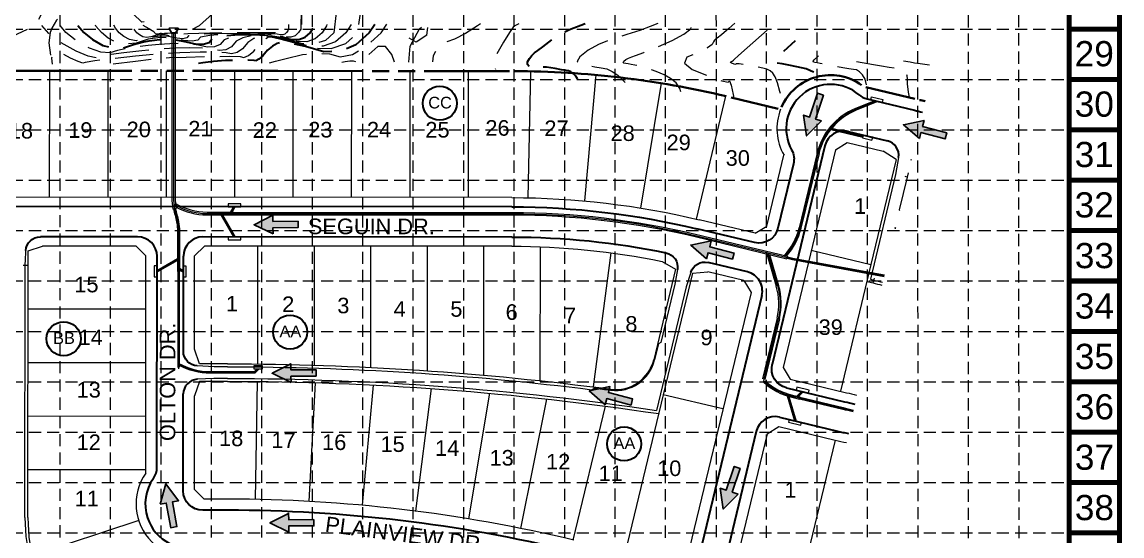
# Model space of a CAD drawing. Header units: inches. Extents: x -337 to 3817, y -1228 to 5411.
# Drawn here: x 1558 to 3817, y 1360 to 2416 of the extents above; entities that cross this region are included whole.
import ezdxf
from ezdxf.enums import TextEntityAlignment as Align

# ---------------------------------------------------------------- set-up
doc = ezdxf.new("R2010")
doc.units = ezdxf.units.IN
doc.header["$MEASUREMENT"] = 0
doc.linetypes.add('DGN Style 3', pattern=[109.874145, 78.481532, -31.392613])
doc.linetypes.add('HIDDEN', pattern=[0.375, 0.25, -0.125])
for name, color, linetype, lineweight in [('0156al4 - Level 14', 7, 'Continuous', 0), ('0156al4 - Level 20', 7, 'Continuous', 0), ('0208al - Level 14', 7, 'Continuous', 0), ('0220al_grade - Level 11', 7, 'Continuous', 0), ('0220al_grade - Level 14', 7, 'Continuous', 0), ('0220al_grade - Level 20', 7, 'Continuous', 0), ('0220al_grade - Level 21', 7, 'Continuous', 0), ('0220al_grade - Level 3', 7, 'Continuous', 0), ('0220al_grade - Level 30', 7, 'Continuous', 0), ('0220al_grade - Level 8', 7, 'Continuous', 0), ('Level 10', 7, 'Continuous', 0), ('STORM', 5, 'Continuous', 0)]:
    doc.layers.add(name, color=color, linetype=linetype, lineweight=lineweight)
for name, color, linetype in [('ARROWS', 252, 'Continuous'), ('BASE', 7, 'Continuous'), ('GRID', 254, 'HIDDEN')]:
    doc.layers.add(name, color=color, linetype=linetype)
doc.styles.get("Standard").update_dxf_attribs({"font": 'ARIAL.TTF'})

# ---------------------------------------------------------------- blocks, each defined once
blk = doc.blocks.new('TICK_4')
at = {"layer": '0208al - Level 14', "color": 1, "linetype": 'Continuous', "lineweight": 0}
blk.add_line((0, -1.4), (0, 1.4), dxfattribs=at)
blk = doc.blocks.new('TICK_7')
at = {"layer": '0208al - Level 14', "color": 1, "linetype": 'Continuous', "lineweight": 0}
blk.add_line((0, -1.4), (0, 1.4), dxfattribs=at)
blk = doc.blocks.new('arrow')
blk.add_lwpolyline([(-67, -25.4), (-59.3, -25.4), (-59.6, -56.1), (-51.9, -56.2), (-51.6, -25.5), (-44, -25.5), (-55.3, -2.4), (-67, -25.4)], close=True)
at = {"color": 254}
for points in [[(-44, -25.5), (-67, -25.4), (-55.3, -2.4), (-67, -25.4)], [(-59.6, -56.1), (-51.9, -56.2), (-59.3, -25.4), (-51.6, -25.5)]]:
    blk.add_solid(points, dxfattribs=at)

msp = doc.modelspace()

# ---------------------------------------------------------------- linework, layer by layer
at = {"layer": '0156al4 - Level 14', "color": 7, "linetype": 'Continuous', "lineweight": 0}
for p, q in [((2389.2, 2389.3), (2391.2, 2404.9)), ((2367.6, 2375.1), (2352.8, 2382.9)), ((2389.2, 2389.3), (2367.6, 2375.1))]:
    msp.add_line(p, q, dxfattribs=at)
at = {"layer": '0156al4 - Level 20', "color": 35, "linetype": 'DGN Style 3', "lineweight": 0, "flags": 128}
for points in [[(1804.1, 2487.9), (1795.6, 2478), (1790.7, 2476.9), (1750.1, 2497.1), (1721.8, 2513.4), (1691.8, 2531.7), (1682.8, 2534.8), (1663.3, 2533.8), (1641.8, 2523.4), (1625.5, 2500.5), (1608, 2460.5), (1596.9, 2430.4), (1590.6, 2419.5), (1571.6, 2402.3), (1537.6, 2386.7), (1498, 2374.8), (1430.6, 2366), (1374.1, 2360.3), (1353.5, 2347.5), (1347.7, 2340.9), (1350.8, 2331.4), (1364, 2315.3), (1370.1, 2314.4)], [(1809.1, 2416.7), (1804.3, 2415.9), (1786.5, 2433.1), (1766.6, 2464.6), (1758, 2471.4), (1751.9, 2471.9), (1739.7, 2469.6), (1714.9, 2460), (1702.3, 2457), (1673, 2455.7), (1656.7, 2448.3), (1646.3, 2439.9), (1628.8, 2420.2), (1618.9, 2403.8), (1615.5, 2394.8), (1613.4, 2373.3), (1618.6, 2335.4), (1625.1, 2313.8)]]:
    msp.add_lwpolyline(points, dxfattribs=at)
at = {"layer": '0220al_grade - Level 14', "color": 7, "linetype": 'Continuous', "lineweight": 30}
for p, q in [((3293.3, 2258.3), (3390.7, 2234.9)), ((3254.7, 2191.4), (3335.2, 2172.1)), ((3206.5, 2161.9), (3098.5, 1712.7)), ((3142.1, 2124.9), (3110.2, 1992.4)), ((2563.6, 2036.5), (1355.4, 2037.2)), ((3062, 1962.9), (2943.7, 1991.3)), ((1795.4, 1974.9), (1595.9, 1975)), ((2563.5, 1974.5), (1929.4, 1974.8)), ((1835.1, 1501.5), (1835.4, 1934.9)), ((1889.3, 1739.5), (1889.4, 1934.8)), ((3047.5, 1902.6), (2966.8, 1922)), ((3077.1, 1854.4), (2945.7, 1307.6)), ((1889.1, 1452.8), (1889.2, 1652.2)), ((3128.1, 1664.4), (3246.8, 1635.9)), ((3113.6, 1604.2), (3232.3, 1575.6)), ((3065.4, 1574.6), (2919.4, 967)), ((1979.9, 1412.8), (1929.1, 1412.8))]:
    msp.add_line(p, q, dxfattribs=at)
at = {"layer": '0220al_grade - Level 14', "color": 7, "linetype": 'Continuous', "lineweight": 13}
for p, q in [((3357.7, 2137.9), (3351.8, 2103.3)), ((3351.8, 2103.3), (3300, 1887.5)), ((3377.9, 2106.4), (3375.2, 2097.7)), ((3375.2, 2097.7), (3358.9, 2030)), ((3358.9, 2030), (3359.7, 2028.8)), ((1564.4, 1916), (1566.4, 1956)), ((1564.1, 1397.8), (1564.4, 1916)), ((2903.7, 1907.6), (2898.5, 1877.6)), ((2931.2, 1901.8), (2921.9, 1872.1)), ((2898.5, 1877.6), (2869.8, 1757.9)), ((3300, 1887.5), (3306.8, 1885.8)), ((2921.9, 1872.1), (2860.9, 1618.2)), ((2864.9, 1754.9), (2857, 1721.9)), ((2869.8, 1757.9), (2864.9, 1754.9)), ((1952.3, 1707.8), (1917.8, 1709.6)), ((1980.1, 1707.8), (1952.3, 1707.8)), ((1952.2, 1683.8), (1917.7, 1682.1)), ((1980.1, 1683.8), (1952.2, 1683.8)), ((2728.3, 1660.6), (2732.8, 1664.1))]:
    msp.add_line(p, q, dxfattribs=at)
at = {"layer": '0220al_grade - Level 14', "color": 7, "linetype": 'Continuous', "lineweight": 0}
for p, q in [((3382.1, 2133.5), (3384.1, 2132.9)), ((3375.8, 2097.6), (3371.3, 2098.6)), ((3351.3, 1992.8), (3350, 1993.1))]:
    msp.add_line(p, q, dxfattribs=at)
at = {"layer": '0220al_grade - Level 14', "color": 7, "linetype": 'Continuous', "lineweight": 30}
for centre, radius, start, end in [((3218.1, 2197.2), 91, 49.7572, 208.7176), ((3302.7, 2297.2), 40, 229.7572, 256.488), ((3613.4, 3161.5), 953, 256.488, 257.4969), ((3245.4, 2152.5), 40, 76.488, 166.488), ((3328.2, 2142.9), 30, 350.3021, 76.488), ((1795.4, 1934.9), 40, 359.9672, 89.9672), ((1929.4, 1934.8), 40, 89.9672, 179.9672), ((3038.2, 1863.7), 40, 346.488, 76.4881), ((1919.2, 1652.1), 30, 92.8296, 179.9672), ((3613.4, 3161.5), 1569, 256.488, 257.274), ((3104.3, 1565.3), 40, 76.488, 166.488), ((3613.4, 3161.5), 1631, 256.488, 257.3043), ((1795.1, 1501.5), 40, 324.7324, 359.9672), ((1902.1, 1425.8), 91, 144.7324, 198.1772), ((1978.2, -1614.2), 3027, 76.4881, 89.9672), ((1902.1, 1425.8), 91, 198.1772, 243.226)]:
    msp.add_arc(centre, radius, start, end, dxfattribs=at)
at = {"layer": '0220al_grade - Level 14', "color": 7, "linetype": 'Continuous', "lineweight": 30, "extrusion": (0, 0, -1)}
for centre, radius, start, end in [((-3103.2, 2134.2), 40, 151.2824, 193.512), ((-2562.6, 405.5), 1631, 90.0328, 103.5119), ((-3071.3, 2001.8), 40, 193.512, 283.512), ((-1595.9, 1945), 30, 2.8952, 90.0328), ((-2562.6, 405.5), 1569, 90.0328, 101.6759), ((-2874.1, 1912.6), 30, 101.6759, 189.6881), ((-2959.8, 1892.8), 30, 17.326, 103.5119), ((-1919.3, 1739.5), 30, 272.8952, 0.0328), ((-3137.4, 1703.3), 40, 283.512, 13.512), ((-1929.1, 1452.8), 40, 270.0328, 0.0328)]:
    msp.add_arc(centre, radius, start, end, dxfattribs=at)
at = {"layer": '0220al_grade - Level 14', "color": 7, "linetype": 'Continuous', "lineweight": 13}
for centre, radius, start, end in [((3613.4, 3161.5), 1312, 256.488, 257.3106), ((2777.3, 1741), 82, 262.4557, 346.488), ((1942.1, 1397.5), 402, 179.9672, 211.1812), ((1942.1, 1397.5), 378, 179.9672, 211.1812)]:
    msp.add_arc(centre, radius, start, end, dxfattribs=at)
at = {"layer": '0220al_grade - Level 14', "color": 7, "linetype": 'Continuous', "lineweight": 13, "extrusion": (0, 0, -1)}
for radius, start, end in [(6012, 90.03276, 97.18231), (5988, 90.03276, 98.49172), (6016, 97.22044, 97.54426)]:
    msp.add_arc((-1976.7, -4304.2), radius, start, end, dxfattribs=at)
at = {"layer": '0220al_grade - Level 20', "color": 35, "linetype": 'DGN Style 3', "lineweight": 0, "flags": 128}
for points in [[(1745.2, 2330.2), (1791.2, 2336), (1824.2, 2340.2), (1841.4, 2342.4), (1842.7, 2342.7), (1860.7, 2343.3), (1895.4, 2344.3), (1946.8, 2345.6), (1983.6, 2346), (2005.8, 2345.3), (2013.4, 2343.7), (2022.8, 2347.5), (2033.8, 2356.7), (2046.4, 2371.3), (2056.6, 2381), (2064.1, 2385.9), (2069.2, 2386), (2086.4, 2382.1), (2115.7, 2374.3), (2157.1, 2362.5), (2192.8, 2361.9), (2222.7, 2372.4), (2246.8, 2394.1), (2272.9, 2563.9)], [(2215.9, 2544.1), (2198.4, 2394.2), (2181.1, 2378.7), (2159.6, 2371.2), (2134, 2371.6), (2104.4, 2380), (2077.1, 2385.6), (2052.2, 2388.2), (2029.6, 2388.1), (2011.4, 2384.2), (1997.5, 2376.8), (1987.9, 2365.6), (1976.5, 2359.3), (1963.4, 2357.7), (1948.6, 2360.9), (1928.4, 2362.8), (1902.8, 2363.3), (1871.7, 2362.5), (1838.8, 2360.5), (1804, 2357.4), (1767.4, 2353.1), (1739.6, 2349.2), (1720.8, 2345.7), (1710.9, 2342.5), (1693.8, 2346.1), (1669.5, 2356.5), (1638.2, 2373.7), (1612.8, 2393.1), (1598.6, 2409.2)], [(2132.9, 2411.1), (2133.5, 2537.1), (2130.4, 2401.8), (2125.6, 2394.5), (2118.6, 2388.1), (2109.9, 2385.1), (2099.4, 2385.2), (2087.4, 2388.7), (2063.1, 2390.8), (2026.6, 2391.7), (1977.9, 2391.2), (1943.8, 2389), (1924.2, 2385), (1919.1, 2379.1), (1907.6, 2377), (1889.8, 2378.5), (1865.6, 2383.7), (1841.4, 2384.5), (1817, 2381), (1792.5, 2373.1), (1770.7, 2370.9), (1751.5, 2374.3), (1735, 2383.4), (1721.1, 2394.6), (1709.9, 2407.9), (1709, 2409.6)], [(1806, 2409.9), (1818.3, 2403.1), (1828.4, 2397.1), (1829.2, 2395.5), (1830.4, 2394.2), (1831.7, 2393), (1833.4, 2392.1), (1835.3, 2391.8), (1837.5, 2392), (1840, 2392.8), (1842.5, 2393.2), (1844.9, 2393.1), (1847.3, 2392.6), (1849.1, 2392.4), (1850.3, 2392.6), (1850.8, 2393.2), (1857, 2393.6), (1868.9, 2393.9), (1886.4, 2394.1), (1904.3, 2399.3), (1922.4, 2409.5), (2003.6, 2482)], [(2233.8, 2411.4), (2222.6, 2394.2), (2201.9, 2375.6), (2176.2, 2366.5), (2145.6, 2367.1), (2110, 2377.1), (2081.7, 2383.8), (2060.7, 2387.1), (2046.9, 2387), (2034, 2382.6), (2022, 2374), (2010.8, 2361.2), (1999.6, 2353.4), (1988.4, 2350.7), (1977.2, 2353.1), (1955.8, 2354.4), (1924.1, 2354.4), (1882.2, 2353.3), (1837.9, 2350.7), (1791, 2346.5), (1741.6, 2340.7), (1707.2, 2336.4), (1687.7, 2333.5), (1683.1, 2332.1), (1673.2, 2334.9), (1657.8, 2342), (1637.1, 2353.3), (1624.1, 2353.4), (1618.8, 2342.2), (1620.2, 2329.4)], [(2184.2, 2411.2), (2183.5, 2408.8), (2174.1, 2394.3), (2160.2, 2381.8), (2143, 2375.8), (2122.5, 2376.1), (2098.7, 2382.9), (2072.4, 2387.3), (2043.6, 2389.4), (2012.4, 2389.1), (1988.9, 2385.8), (1973.1, 2379.5), (1965, 2370.1), (1953.4, 2365.2), (1938.5, 2364.7), (1920.1, 2368.7), (1901, 2371.2), (1881.4, 2372.1), (1861.2, 2371.6), (1839.7, 2370.3), (1817, 2368.3), (1793.1, 2365.5), (1772.1, 2362), (1753.9, 2357.8), (1738.6, 2352.9), (1719.6, 2354.4), (1696.9, 2362.4), (1670.4, 2376.9), (1648.2, 2394.8), (1636.1, 2409.3)], [(2105.3, 2411), (2105.1, 2402.6), (2103.9, 2398.3), (2101.4, 2394.5), (2097.8, 2391.3), (2093.3, 2389.7), (2087.9, 2389.8), (2081.7, 2391.5), (2058.4, 2392.6), (2018.1, 2392.8), (1960.7, 2392.3), (1921.2, 2390.6), (1899.7, 2387.7), (1896.2, 2383.6), (1888.1, 2382.1), (1875.7, 2383.2), (1858.7, 2386.8), (1841.7, 2387.4), (1824.6, 2384.9), (1807.5, 2379.4), (1792.2, 2377.9), (1778.8, 2380.2), (1767.2, 2386.6), (1757.5, 2394.4), (1749.7, 2403.8), (1746.4, 2409.7)], [(2077.4, 2395.6), (2077.4, 2395.1), (2077.3, 2394.8), (2077.2, 2394.6), (2077, 2394.4), (2076.7, 2394.3), (2076.4, 2394.3), (2076, 2394.4), (2053.7, 2394.3), (2009.5, 2393.9), (1943.4, 2393.4), (1898.6, 2392.2), (1875.2, 2390.5), (1873.2, 2388.1), (1868.6, 2387.3), (1861.5, 2387.9), (1851.8, 2389.9), (1842.1, 2390.3), (1832.3, 2388.9), (1822.5, 2385.7), (1813.8, 2384.8), (1806.1, 2386.2), (1799.5, 2389.8), (1793.9, 2394.3), (1789.4, 2399.7), (1786, 2405.9), (1779.8, 2409.8)], [(2066.2, 2332.2), (2066.3, 2332.3), (2078.2, 2335.8), (2100.7, 2341.5), (2133.9, 2349.3), (2163.4, 2352.4), (2189.2, 2350.9), (2211.3, 2344.6), (2236.3, 2349.7), (2264.3, 2366.2), (2295.3, 2393.9), (2306.8, 2411.7)], [(2352.2, 2334), (2355.1, 2367), (2374, 2402.3), (2386.1, 2412)], [(2499.2, 2412.4), (2493.4, 2408.3), (2468.7, 2393.1), (2445.9, 2381.4), (2424.9, 2373.4), (2410.4, 2361.7), (2402.3, 2346.6), (2401.2, 2334.3)], [(2578.4, 2412.6), (2577.1, 2412), (2569.8, 2408.3), (2566.5, 2406), (2558.8, 2395), (2546.8, 2375.1), (2530.3, 2346.5), (2527.5, 2323.6), (2530, 2319.8)], [(2863.6, 2413.6), (2847.9, 2406.9), (2826.6, 2399.1), (2800.1, 2390.5), (2768.4, 2381), (2741.8, 2370.3), (2720.2, 2358.3), (2703.7, 2345), (2698.1, 2335.3), (2703.5, 2329.2), (2719.7, 2326.7), (2734.4, 2324.3), (2747.4, 2322.2), (2758.7, 2320.2), (2770.1, 2315), (2781.6, 2306.8), (2793.1, 2295.3), (2800.7, 2287.5), (2801.4, 2286.6)], [(2910.7, 2273.2), (2908.9, 2279.5), (2901.1, 2291.4), (2889.9, 2300.2), (2876.3, 2308), (2860.4, 2314.8), (2842.1, 2320.8), (2827.4, 2325.1), (2816.4, 2328), (2809.1, 2329.3), (2802.9, 2330.3), (2797.7, 2331.2), (2793.6, 2331.8), (2792.2, 2333.4), (2793.6, 2335.8), (2797.8, 2339.2), (2803.3, 2342.2), (2810, 2344.9), (2818, 2347.3), (2834.5, 2353.7), (2859.5, 2364.1), (2893, 2378.5), (2916.8, 2391.4), (2931, 2402.7), (2935.6, 2412.5), (2936.5, 2413.9)], [(3021.8, 2414.2), (3009.4, 2403.1), (2994.3, 2390), (2985.4, 2382.9), (2982.7, 2381.8), (2980.1, 2379.4), (2977.6, 2375.6), (2975.2, 2370.4), (2965.3, 2363.3), (2947.9, 2354.5), (2923, 2343.8), (2918.5, 2331.8), (2934.2, 2318.6), (2970.1, 2304.2), (2994.8, 2295.5), (3008.3, 2292.5), (3010.4, 2295.2), (3013.8, 2286.8), (3018.4, 2267.1), (3019.7, 2259.9)], [(3029.5, 2347.4), (3047.1, 2363.1), (3099.3, 2410)], [(2322.7, 2333.8), (2317.7, 2349.5), (2304.4, 2366.1), (2288.4, 2365.9), (2269.6, 2349), (2255, 2338.4), (2244.7, 2333.9), (2238.6, 2335.6), (2230.8, 2335.9), (2221.4, 2334.7), (2214.7, 2333.1)], [(3115.2, 2269.3), (3114.2, 2273.6), (3109, 2291.3), (3104.3, 2303.7), (3100, 2310.9), (3094.4, 2316.2), (3087.6, 2319.8), (3079.4, 2321.6), (3068.9, 2323.7), (3056, 2326.1), (3040.8, 2328.8), (3030.3, 2330.3), (3024.7, 2330.5), (3023.9, 2329.5), (3021.9, 2329.3), (3018.8, 2330.1), (3014.5, 2331.9), (3012.7, 2333.4), (3013.2, 2334.8), (3016.2, 2336.1), (3018.2, 2337.2), (3019.4, 2338), (3019.7, 2338.6), (3020, 2339.1), (3020.3, 2339.4), (3020.6, 2339.5), (3029.5, 2347.4)], [(3292.3, 2287.1), (3289.3, 2298.6), (3283.5, 2307.8), (3277.7, 2314.2), (3271.6, 2317.8), (3265.4, 2318.7), (3256, 2320.3), (3243.6, 2322.4), (3228.1, 2325.1), (3215.2, 2327.4), (3204.8, 2329.5), (3197, 2331.2), (3190.7, 2332.5), (3186, 2333.5), (3182.9, 2334), (3182.4, 2335.8), (3184.5, 2338.7), (3193.7, 2347.1)], [(3271.3, 2335.2), (3306.1, 2329.1), (3322.8, 2326.3), (3338.6, 2323.9), (3353.6, 2321.7), (3364.4, 2319), (3371, 2315.7), (3373.4, 2311.9), (3374.9, 2306.2), (3375.5, 2298.8), (3375.3, 2289.6), (3377.4, 2272.4), (3379.4, 2261.9)], [(3421.7, 2327.6), (3416.9, 2328.3), (3402.5, 2330.4), (3390.6, 2332.1), (3381.4, 2333.6), (3368.2, 2335.9)]]:
    msp.add_lwpolyline(points, dxfattribs=at)
at = {"layer": '0220al_grade - Level 20', "color": 35, "linetype": 'DGN Style 3', "lineweight": 30, "flags": 128}
for points in [[(1672.3, 2409.4), (1684.7, 2394.7), (1702.7, 2380.1), (1724.2, 2368.4), (1745.4, 2362.7), (1766.3, 2363.3), (1787.1, 2369.9), (1804.6, 2374.8), (1818.9, 2377.9), (1830, 2379.2), (1840.6, 2380.1), (1850.6, 2380.7), (1860.1, 2381), (1873.7, 2379.6), (1891.5, 2376.5), (1913.5, 2371.8), (1930.3, 2371.1), (1942, 2374.6), (1948.6, 2382.2), (1966.3, 2387.4), (1995.2, 2390.2), (2035.1, 2390.5), (2067.7, 2389.1), (2093, 2385.8), (2111, 2380.7), (2126.4, 2380.4), (2139.4, 2385), (2149.9, 2394.4), (2157, 2405.3), (2179.2, 2543.7)], [(2282.5, 2411.6), (2271.1, 2394), (2243.5, 2369.3), (2212.4, 2356.4), (2177.9, 2355.4), (2139.8, 2366.2), (2111.1, 2372.6), (2091.8, 2374.6), (2082, 2372.3), (2072.1, 2367), (2062.3, 2358.6), (2052.4, 2347.2), (2044.4, 2339.9), (2038.4, 2336.7), (2034.4, 2337.5), (2022.5, 2337.9), (2003, 2337.7), (1975.6, 2337), (1951, 2335.4), (1929.2, 2332.8), (1920.4, 2331.3)], [(2698.5, 2299.2), (2698.3, 2299.8), (2695.2, 2305.2), (2690.1, 2310.2), (2685.1, 2313.8), (2680.2, 2316), (2675.2, 2316.9), (2666, 2318.4), (2652.6, 2320.5), (2634.9, 2323.3), (2622.7, 2324.3), (2616, 2323.5), (2614.8, 2320.9), (2611.6, 2320.3), (2606.4, 2321.6), (2599.4, 2324.8), (2595.9, 2329.3), (2596.2, 2334.8), (2600, 2341.6), (2604.9, 2347.7), (2610.6, 2353), (2617.3, 2357.7), (2627.1, 2365.1), (2639.9, 2375.1), (2655.7, 2387.8), (2681.9, 2401), (2714.6, 2413.1)], [(3184.1, 2312.3), (3183, 2313.2), (3168, 2319.9), (3149.1, 2324), (3132.8, 2327.4), (3119.1, 2330.1), (3108.1, 2332.1), (3106.2, 2338.3), (3113.5, 2348.9), (3146.5, 2378.5)]]:
    msp.add_lwpolyline(points, dxfattribs=at)
at = {"layer": '0220al_grade - Level 21', "color": 7, "linetype": 'Continuous', "lineweight": 40}
for p, q in [((3290.8, 2282.5), (3391.2, 2258.4)), ((3110.6, 2238.1), (3013.8, 2261.4))]:
    msp.add_line(p, q, dxfattribs=at)
at = {"layer": '0220al_grade - Level 21', "color": 7, "linetype": 'Continuous', "lineweight": 40, "flags": 128}
for points in [[(1433.3, 2316.1), (1608.4, 2316)], [(1608.4, 2316), (1783.6, 2315.9)], [(1801.9, 2315.9), (1836.9, 2315.9)], [(1855.1, 2315.9), (1890.2, 2315.8)], [(1908.4, 2315.8), (2083.6, 2315.7)], [(2083.6, 2315.7), (2258.7, 2315.6)], [(2277, 2315.6), (2312, 2315.6)], [(2330.3, 2315.6), (2365.3, 2315.6)], [(2383.6, 2315.6), (2558.7, 2315.5)]]:
    msp.add_lwpolyline(points, dxfattribs=at)
at = {"layer": '0220al_grade - Level 21', "color": 7, "linetype": 'Continuous', "lineweight": 40, "extrusion": (0, 0, -1)}
msp.add_arc((-2562.6, 405.5), 1910, 90.1828, 103.362, dxfattribs=at)
at = {"layer": '0220al_grade - Level 21', "color": 7, "linetype": 'Continuous', "lineweight": 40}
for centre, radius, start, end in [((3218.1, 2197.2), 110, 54.4726, 156.1779), ((3613.4, 3161.5), 930, 256.7961, 257.5138)]:
    msp.add_arc(centre, radius, start, end, dxfattribs=at)
at = {"layer": '0220al_grade - Level 21', "color": 7, "linetype": 'Continuous', "lineweight": 0}
msp.add_arc((3355.9, 1991.7), 5, 147.8882, 185.7441, dxfattribs=at)
at = {"layer": '0220al_grade - Level 3', "color": 7, "linetype": 'Continuous', "lineweight": 0}
for p, q in [((1614.3, 2316), (1614.1, 2056)), ((1734.3, 2315.9), (1734.1, 2055.9)), ((1854.3, 2315.9), (1854.1, 2055.9)), ((1994.3, 2315.8), (1994.1, 2055.8)), ((2114.3, 2315.7), (2114.1, 2055.7)), ((2234.3, 2315.6), (2234.1, 2055.6)), ((2354.3, 2315.6), (2354.1, 2055.6)), ((2474.3, 2315.5), (2474.1, 2055.5)), ((2597.1, 2055.1), (2602.6, 2315)), ((2713.4, 2048.6), (2737.2, 2307.5)), ((2828.9, 2033.8), (2870.9, 2290.4)), ((2943.1, 2011), (3003.1, 2264)), ((3228.2, 2153.6), (3252.3, 2168.4)), ((3252.3, 2168.4), (3326.2, 2150.6)), ((3228.2, 2153.6), (3120.7, 1706.3)), ((3353, 2133.9), (3326.2, 2150.6)), ((3087.6, 1996.8), (3122.6, 2142.4)), ((2563.6, 2055.5), (1344.7, 2056.2)), ((3063.5, 1982.1), (2948.2, 2009.8)), ((3063.5, 1982.1), (3087.6, 1996.8)), ((1570.1, 1397.8), (1570.4, 1946)), ((1570.4, 1946), (1600.4, 1956)), ((1792.4, 1955.9), (1600.4, 1956)), ((1792.4, 1955.9), (1812.4, 1935.9)), ((1912.4, 1935.8), (1932.4, 1955.8)), ((2563.5, 1955.5), (1932.4, 1955.8)), ((2042.3, 1713.4), (2042.4, 1955.8)), ((2158.3, 1711.1), (2158.4, 1955.7)), ((2274.3, 1706.4), (2274.4, 1955.6)), ((2390.3, 1699.6), (2390.4, 1955.6)), ((2506.2, 1690.4), (2506.4, 1955.5)), ((2622.2, 1679.1), (2622.4, 1954.3)), ((1812.1, 1489.1), (1812.4, 1935.9)), ((1912.3, 1743.8), (1912.4, 1935.8)), ((2872.7, 1924.1), (2899.7, 1908.1)), ((2934.7, 1899.9), (2966.3, 1902.6)), ((3040.2, 1884.8), (2966.3, 1902.6)), ((3040.2, 1884.8), (3054.9, 1860.7)), ((3292.7, 1883), (3305.4, 1880)), ((3054.9, 1860.7), (2924, 1315.9)), ((1812.3, 1825.9), (1570.3, 1826)), ((1922.3, 1713.8), (1912.3, 1743.8)), ((1812.3, 1715.9), (1570.3, 1716)), ((1980.1, 1713.8), (1922.3, 1713.8)), ((3120.7, 1706.3), (3135.4, 1682.2)), ((1922.2, 1677.8), (1912.2, 1647.8)), ((1980.1, 1677.8), (1922.2, 1677.8)), ((2037.2, 1435.2), (2041.8, 1677.4)), ((2147.3, 1431.1), (2160.8, 1675)), ((3135.4, 1682.2), (3251.2, 1654.4)), ((2257.2, 1423), (2279.9, 1670.1)), ((2366.7, 1411), (2399, 1662.9)), ((2475.7, 1394.9), (2518.4, 1653.2)), ((1912.1, 1455.8), (1912.2, 1647.8)), ((2582.1, 1375.4), (2635.9, 1641.4)), ((2689.9, 1351.6), (2755.9, 1626.8)), ((1812.2, 1605.9), (1570.2, 1606)), ((3088, 1570.2), (3112.1, 1585)), ((3112.1, 1585), (3227.9, 1557.2)), ((3088, 1570.2), (2941.5, 960.7)), ((3227.9, 1557.2), (3171.8, 1323.8)), ((1812.1, 1495.9), (1570.1, 1496)), ((1932.1, 1435.8), (1912.1, 1455.8)), ((1979.9, 1435.8), (1932.1, 1435.8))]:
    msp.add_line(p, q, dxfattribs=at)
at = {"layer": '0220al_grade - Level 3', "color": 7, "linetype": 'Continuous', "lineweight": 13}
for p, q in [((3353, 2133.9), (3301.1, 1918)), ((3178.6, 1947.5), (3301.1, 1918)), ((2767.2, 1941.9), (2730.5, 1666.4)), ((2934.7, 1899.9), (2796.8, 1325.9)), ((2899.7, 1908.1), (2855.1, 1722.3)), ((3301.1, 1918), (3238.5, 1657.4)), ((2997.3, 1621), (2874.8, 1650.4)), ((1797.6, 1391.5), (1578.4, 1319.5))]:
    msp.add_line(p, q, dxfattribs=at)
at = {"layer": '0220al_grade - Level 3', "color": 7, "linetype": 'Continuous', "lineweight": 0}
for centre, radius, start, end in [((3218.1, 2197.2), 110, 158.7825, 209.8298), ((3613.4, 3161.5), 1550, 256.488, 257.2642), ((3613.4, 3161.5), 1650, 256.488, 257.3131), ((1902.1, 1425.8), 110, 144.8704, 305.0311), ((1978.2, -1614.2), 3050, 76.4881, 89.9672), ((1942.1, 1397.5), 408, 179.9672, 212.6574), ((1942.1, 1397.5), 372, 179.9672, 212.6574)]:
    msp.add_arc(centre, radius, start, end, dxfattribs=at)
at = {"layer": '0220al_grade - Level 3', "color": 7, "linetype": 'Continuous', "lineweight": 0, "extrusion": (0, 0, -1)}
for centre, radius, start, end in [((-2562.6, 405.5), 1650, 90.0328, 103.5119), ((-2562.6, 405.5), 1550, 90.0328, 101.5395), ((-1976.7, -4304.2), 6018, 90.03276, 97.54426), ((-1976.7, -4304.2), 5982, 90.03276, 98.54436)]:
    msp.add_arc(centre, radius, start, end, dxfattribs=at)
at = {"layer": '0220al_grade - Level 3', "color": 7, "linetype": 'Continuous', "lineweight": 13}
for centre, radius, start, end in [((3613.4, 3161.5), 1318, 256.488, 257.3084), ((2777.3, 1741), 80, 262.4557, 346.488)]:
    msp.add_arc(centre, radius, start, end, dxfattribs=at)
at = {"layer": '0220al_grade - Level 30', "color": 170, "linetype": 'Continuous', "lineweight": 0}
for p, q in [((1860.3, 2403.7), (1859.3, 2403.1)), ((1859.3, 2403.1), (1864.5, 2394.1)), ((1878.4, 2403.7), (1860.3, 2403.7)), ((1860.3, 2403.7), (1865.8, 2394.1)), ((1878.4, 2403.7), (1872.8, 2394.1)), ((1879.4, 2403.1), (1874.2, 2394.1)), ((1878.4, 2403.7), (1879.4, 2403.1)), ((1864.5, 2392.5), (1864.5, 2394.1)), ((1874.2, 2394.1), (1864.5, 2394.1)), ((1874.2, 2392.5), (1864.5, 2392.5)), ((1874.2, 2392.5), (1874.2, 2394.1))]:
    msp.add_line(p, q, dxfattribs=at)
at = {"layer": '0220al_grade - Level 8', "color": 7, "linetype": 'Continuous', "lineweight": 30}
for centre in [(2415.7, 2249.3), (2108.4, 1779.1), (1643.6, 1765.4), (2794.2, 1549.1)]:
    msp.add_circle(centre, 35, dxfattribs=at)
at = {"layer": 'BASE', "const_width": 10.4}
for points in [[(3811.5, -1223.3), (3811.5, 5405.7), (-331.6, 5405.7), (-331.6, -1223.3)], [(3707.9, -1119.7), (3707.9, 5302.1), (-228, 5302.1), (-228, -1119.7)]]:
    msp.add_lwpolyline(points, close=True, dxfattribs=at)
for points in [[(3811.5, 2401.9), (3707.9, 2401.9)], [(3811.5, 2298.4), (3707.9, 2298.4)], [(3811.5, 2194.8), (3707.9, 2194.8)], [(3811.5, 2091.2), (3707.9, 2091.2)], [(3811.5, 1987.6), (3707.9, 1987.6)], [(3811.5, 1884.1), (3707.9, 1884.1)], [(3811.5, 1780.5), (3707.9, 1780.5)], [(3811.5, 1676.9), (3707.9, 1676.9)], [(3811.5, 1573.3), (3707.9, 1573.3)], [(3811.5, 1469.7), (3707.9, 1469.7)], [(3811.5, 1366.2), (3707.9, 1366.2)]]:
    msp.add_lwpolyline(points, dxfattribs=at)
at = {"layer": 'GRID', "color": 252, "linetype": 'HIDDEN', "lineweight": 0, "ltscale": 100}
for p, q in [((1636.3, -705.6), (1636.3, 5302.1)), ((1739.9, -705.7), (1739.9, 5302.1)), ((1843.5, -705.7), (1843.5, 5302.1)), ((1947.1, -705.7), (1947.1, 5302.1)), ((2050.7, -705.7), (2050.7, 5302.1)), ((2154.2, -705.7), (2154.2, 5302.1)), ((2257.8, -705.7), (2257.8, 5302.1)), ((2361.4, -705.8), (2361.4, 5302.1)), ((2465, -705.8), (2465, 5302.1)), ((2568.5, -705.8), (2568.5, 5302.1)), ((2672.6, -705.6), (2672.1, 5302.1)), ((2776.1, -705.1), (2775.7, 5302.1)), ((2879.6, -706.3), (2879.3, 5302.1)), ((2984.1, -705.3), (2983.3, 5304.4)), ((3087.1, -706.4), (3086.9, 5304.4)), ((3190.8, -705.1), (3190.5, 5304.4)), ((3294.6, -704.8), (3294, 5304.4)), ((3397.9, -705.7), (3397.6, 5304.4)), ((3501.7, -707.1), (3501.2, 5304.4)), ((3605.4, -706.8), (3604.8, 5304.4)), ((-228, 2401.9), (3707.9, 2401.9)), ((-228, 2298.4), (3707.9, 2298.4)), ((-228, 2194.8), (3707.9, 2194.8)), ((-228, 2091.2), (3707.9, 2091.2)), ((-228, 1987.6), (3707.9, 1987.6)), ((-228, 1884.1), (3707.9, 1884.1)), ((-228, 1780.5), (3707.9, 1780.5)), ((-228, 1676.9), (3707.9, 1676.9)), ((-228, 1573.3), (3707.9, 1573.3)), ((-228, 1469.7), (3707.9, 1469.7)), ((-228, 1366.2), (3707.9, 1366.2))]:
    msp.add_line(p, q, dxfattribs=at)
at = {"layer": 'STORM', "color": 170, "linetype": 'Continuous', "lineweight": 0}
for p, q in [((3308.9, 2254.5), (3269.4, 2238.6)), ((3315.6, 2252.9), (3270.9, 2234.9)), ((3217.4, 2197.3), (3284.5, 2181.2)), ((3218.5, 2195.5), (3284.2, 2179.7)), ((3220.6, 2198.1), (3284.9, 2182.7)), ((3190.6, 2147), (3153.6, 1993.3)), ((3194.5, 2146.1), (3157.5, 1992.4)), ((1874.7, 2032.8), (1867.9, 2031.6)), ((1986, 2022.8), (1994.1, 2036.8)), ((1986, 2025.8), (1992.4, 2036.8)), ((1989.5, 2025.8), (1995.9, 2036.8)), ((1875.3, 2023.4), (1875.3, 2023.4)), ((1937.9, 2025.8), (1992, 2025.8)), ((1937.9, 2019.8), (1992, 2019.8)), ((1966.4, 2022.8), (1994.1, 1974.8)), ((1966.4, 2019.8), (1992.4, 1974.8)), ((1969.9, 2019.8), (1995.8, 1974.8)), ((1992, 2025.8), (1992, 2019.8)), ((1877.4, 1985.8), (1877.4, 1985.9)), ((1877.4, 1985.9), (1877.4, 1903.6)), ((1881.4, 1985.9), (1881.4, 1985.9)), ((1881.4, 1985.9), (1881.4, 1903.6)), ((1877.4, 1929.8), (1834.6, 1905.2)), ((1879.4, 1929.3), (1835.4, 1903.9)), ((1877.4, 1926.4), (1836.1, 1902.6)), ((3087.1, 1939.9), (3106.8, 1873.5)), ((3092.8, 1938.5), (3111.6, 1875)), ((3128.7, 1929.9), (3129.9, 1934.8)), ((3128.9, 1930.9), (3140, 1928.2)), ((3129.6, 1933.8), (3140.7, 1931.1)), ((3140, 1928.2), (3140.1, 1928.2)), ((3140.1, 1928.2), (3328, 1893.5)), ((3140.7, 1931.1), (3140.7, 1931.1)), ((3140.7, 1931.1), (3328.7, 1896.4)), ((1881.4, 1903.6), (1877.4, 1903.6)), ((1877.9, 1903.6), (1877.8, 1707.3)), ((1879.4, 1909.6), (1889.4, 1903.8)), ((1880.9, 1903.6), (1880.8, 1707.3)), ((1881.4, 1910.2), (1889.4, 1905.6)), ((1881.4, 1906.7), (1889.4, 1902.1)), ((3108.5, 1807.6), (3078.6, 1683.1)), ((3113.4, 1806.4), (3083.4, 1681.9)), ((1877.8, 1707.3), (1880.8, 1707.3)), ((2034.7, 1697.3), (1944.2, 1697.3)), ((2035.4, 1695.8), (1944.2, 1695.8)), ((2036, 1694.3), (1944.2, 1694.3)), ((2034.7, 1697.3), (2041, 1703.5)), ((2035.4, 1695.8), (2043.1, 1703.5)), ((2036, 1694.3), (2045.2, 1703.5)), ((3129.8, 1650), (3145.7, 1596.4)), ((3139.9, 1649.5), (3155.4, 1645.8)), ((3149, 1645), (3160.2, 1656.7)), ((3149.2, 1647.3), (3158.5, 1657.1)), ((3152.5, 1646.5), (3161.9, 1656.3)), ((3128.9, 1648), (3144, 1596.9)), ((3132.3, 1646.9), (3147.4, 1596)), ((3138.9, 1645.1), (3154.4, 1641.4)), ((3155.4, 1645.8), (3154.4, 1641.4)), ((3154.5, 1642.1), (3243.2, 1620.8)), ((3155.2, 1645.1), (3243.9, 1623.8))]:
    msp.add_line(p, q, dxfattribs=at)
at = {"layer": 'STORM', "color": 170, "linetype": 'Continuous', "lineweight": 0, "flags": 128}
for points in [[(1865.8, 2394.1), (1865.6, 2055.9), (1865.6, 2055.9, 0.045783), (1867.9, 2031.6)], [(1869.3, 2394.1), (1869.1, 2055.9), (1869.1, 2055.9, 0.026522), (1869.9, 2042.1, 0.037666), (1873.4, 2022.9, 0.006448), (1874.3, 2019.6), (1874.3, 2019.6, -0.027371), (1877.5, 2005.8, -0.038497), (1879.4, 1985.9), (1879.4, 1985.9), (1879.4, 1929.3), (1879.4, 1909.6), (1879.3, 1713.3), (1879.3, 1703.8)], [(1872.8, 2394.1), (1872.6, 2055.9), (1872.6, 2055.9, 0.045783), (1874.7, 2032.8)], [(3123.5, 1933.7, 0.131652), (3155.6, 1992.9), (3192.5, 2146.6), (3192.5, 2146.6, -0.109976), (3217.4, 2197.3, -0.128844), (3270.2, 2236.7), (3270.2, 2236.7), (3312.2, 2253.7)], [(1869.9, 2042.1, 0.138621), (1937.9, 2022.8), (1966.4, 2022.8), (1966.4, 2022.8), (1986, 2022.8), (2563.6, 2022.5), (2563.6, 2022.5, -0.058882), (2940.4, 1977.7), (2940.4, 1977.7), (3089.1, 1942), (3123.5, 1933.7), (3140.4, 1929.7), (3328.3, 1894.9)], [(1869.9, 2042.1, 0.138621), (1937.9, 2022.8), (1966.4, 2022.8), (1966.4, 2022.8), (1986, 2022.8), (2563.6, 2022.5), (2563.6, 2022.5, -0.058882), (2940.4, 1977.7), (2940.4, 1977.7), (3089.1, 1942), (3123.5, 1933.7), (3140.4, 1929.7), (3328.3, 1894.9)], [(1992, 2025.3), (2563.6, 2025), (2563.6, 2025, -0.058882), (2941, 1980.1), (2941, 1980.1), (3129.9, 1934.8)], [(1992, 2020.3), (2563.6, 2020), (2563.6, 2020, -0.058882), (2939.9, 1975.3), (2939.9, 1975.3), (3128.7, 1929.9)], [(3089.1, 1942), (3109.2, 1874.3), (3109.2, 1874.3, -0.131652), (3110.9, 1807), (3110.9, 1807), (3080.3, 1679.4)], [(3080.3, 1679.4, 0.112249), (3129.8, 1650, 0.019121), (3139.4, 1647.3), (3139.4, 1647.3), (3149, 1645), (3243.5, 1622.3), (3243.5, 1622.3, 0.00346), (3264.9, 1617.3)]]:
    msp.add_lwpolyline(points, format="xyb", dxfattribs=at)
at = {"layer": 'STORM', "color": 170, "linetype": 'Continuous', "lineweight": 13, "flags": 128}
msp.add_lwpolyline([(3302, 2262.4), (3325.3, 2256.8), (3323.9, 2250.9), (3300.6, 2256.5)], close=True, dxfattribs=at)
at = {"layer": 'STORM', "color": 170, "linetype": 'Continuous', "lineweight": 0, "flags": 128}
for points in [[(3283.8, 2178.3), (3303.3, 2173.6), (3304.7, 2179.4), (3285.2, 2184.1)], [(1981.1, 2036.8), (2007.1, 2036.8), (2007.1, 2042.8), (1981.1, 2042.8)], [(1981.1, 1968.8), (2007.1, 1968.8), (2007.1, 1974.8), (1981.1, 1974.8)], [(1829.4, 1892.9), (1835.4, 1892.9), (1835.4, 1914.9), (1829.4, 1914.9)], [(1889.4, 1892.8), (1895.4, 1892.8), (1895.4, 1914.8), (1889.4, 1914.8)], [(2034.3, 1703.5), (2052, 1703.5), (2052, 1709.5), (2034.3, 1709.5)], [(3147.5, 1659.8), (3172.8, 1653.7), (3174.2, 1659.5), (3148.9, 1665.6)], [(3131.6, 1593.6), (3156.9, 1587.6), (3158.3, 1593.4), (3133.1, 1599.5)]]:
    msp.add_lwpolyline(points, close=True, dxfattribs=at)
msp.add_lwpolyline([(1875.3, 2023.4), (1875.3, 2023.4)], dxfattribs=at)
at = {"layer": 'STORM', "color": 170, "linetype": 'Continuous', "lineweight": 0}
for centre, radius, start, end in [((3318.9, 2116.2), 132, 112.0171, 166.488), ((3318.9, 2116.2), 128, 112.0171, 166.488), ((1938, 2152.8), 127, 239.3458, 269.9672), ((1938, 2152.8), 133, 241.3314, 269.9672), ((1999.1, 2055.8), 132, 190.4525, 196.1502), ((1999.1, 2055.8), 128, 190.4525, 196.1502), ((3029.2, 2023.2), 128, 317.2604, 346.488), ((3029.2, 2023.2), 132, 318.2273, 346.488), ((2984.5, 1837.4), 132.5, 346.488, 16.488), ((2984.5, 1837.4), 127.5, 346.488, 16.488), ((3080.3, 1679.4), 4, 0, 0), ((3169.8, 1773.7), 132.2, 227.9332, 256.4902), ((3169.8, 1773.7), 127.8, 227.9585, 256.4902), ((3613.4, 3161.5), 1584.5, 256.488, 257.2818), ((3613.4, 3161.5), 1581.5, 256.488, 257.2803)]:
    msp.add_arc(centre, radius, start, end, dxfattribs=at)
at = {"layer": 'STORM', "color": 170, "linetype": 'Continuous', "lineweight": 0, "extrusion": (0, 0, -1)}
for centre, radius, start, end in [((-1749.4, 1983.5), 128, 163.8498, 170.1212), ((-1749.4, 1983.5), 132, 163.8498, 170.1212), ((-1749.4, 1983.5), 128, 170.1212, 178.9398), ((-1749.4, 1983.5), 132, 170.1212, 178.9398), ((-1944.3, 1825.8), 130, 270.0328, 300.0328), ((-1944.3, 1825.8), 128.5, 270.0328, 299.6474), ((-1944.3, 1825.8), 131.5, 270.0328, 298.9071)]:
    msp.add_arc(centre, radius, start, end, dxfattribs=at)

# ---------------------------------------------------------------- block references
at = {"layer": '0220al_grade - Level 14', "color": 1, "linetype": 'Continuous', "lineweight": 0}
for name, p, xscale, yscale, zscale, rotation in [('TICK_4', (1564.4, 1916), 2.857143325798804, 2.857143325798461, 2.857143325798544, 89.96718302331399), ('TICK_7', (3306.8, 1885.8), 2.857144030810946, 2.857144030810559, 2.857144030810943, 166.4879117844681)]:
    msp.add_blockref(name, p, dxfattribs=dict(at, xscale=xscale, yscale=yscale, zscale=zscale, rotation=rotation))
at = {"layer": 'ARROWS', "zscale": 1.68}
for p, xscale, yscale, rotation in [((3079.4, 2207.1), 1.67999999999975, 1.680000000000064, 162.0328705601259), ((3386.7, 2296.2), 1.679999999999822, 1.679999999999836, 75.85790799452344), ((2029.2, 2092.6), 1.679999999999808, 1.679999999999866, 90.84748586552348), ((2949.8, 2049.1), 1.679999999999822, 1.679999999999836, 75.85790799452344), ((2066, 1787.4), 1.679999999999808, 1.679999999999893, 90.84748586552348), ((2741.6, 1749.3), 1.679999999999822, 1.67999999999995, 75.85790799452344), ((2908.3, 1440.2), 1.67999999999975, 1.680000000000064, 162.0328705601259), ((1943.9, 1488.5), 1.679999999999858, 1.680000000000064, 10.94996895584967), ((2061.5, 1479.5), 1.679999999999808, 1.679999999999836, 90.84748586552348)]:
    msp.add_blockref('arrow', p, dxfattribs=dict(at, xscale=xscale, yscale=yscale, rotation=rotation))

# ---------------------------------------------------------------- texts
at = {"layer": '0220al_grade - Level 11', "color": 7, "linetype": 'Continuous', "lineweight": 0}
for s, p in [('21', (1924.3, 2181.1)), ('26', (2534.3, 2182.7)), ('27', (2655.5, 2182)), ('18', (1555.8, 2176.9)), ('19', (1677.8, 2178.3)), ('20', (1797.7, 2179.6)), ('22', (2056.6, 2178.3)), ('23', (2170.6, 2179.1)), ('24', (2291.1, 2179.1)), ('25', (2411.1, 2178.9)), ('28', (2791.3, 2171.9)), ('29', (2906.4, 2152.9)), ('30', (3027.7, 2120.9)), ('1', (3279, 2022.1)), ('15', (1690.3, 1860.8)), ('1', (1989.1, 1821.4)), ('2', (2104.6, 1820.3)), ('3', (2217.8, 1817.7)), ('4', (2333.5, 1810.6)), ('5', (2449.9, 1810.6)), ('6', (2563.4, 1804.2)), ('7', (2683.4, 1797.1)), ('8', (2809.3, 1779.9)), ('9', (2963.6, 1752)), ('39', (3218.6, 1773.2)), ('14', (1699, 1752.3)), ('13', (1695, 1644.5)), ('12', (1695, 1536.7)), ('18', (1987.5, 1544.6)), ('17', (2095, 1540.7)), ('16', (2199, 1536.7)), ('15', (2319, 1532.7)), ('14', (2431, 1524.7)), ('13', (2542.9, 1504.7)), ('12', (2658.9, 1496.7)), ('10', (2887, 1483.2)), ('11', (2766.9, 1472.8)), ('1', (3135.9, 1439)), ('11', (1691, 1420.9))]:
    msp.add_text(s, height=32, dxfattribs=at).set_placement(p, align=Align.CENTER)
at = {"layer": '0220al_grade - Level 8', "color": 7, "linetype": 'Continuous', "lineweight": 30}
for s, p in [('CC', (2416.4, 2250.7)), ('AA', (2109.1, 1780.5)), ('BB', (1644.3, 1766.8)), ('AA', (2795, 1550.6))]:
    msp.add_text(s, height=24, dxfattribs=at).set_placement(p, align=Align.MIDDLE_CENTER)
at = {"layer": 'BASE'}
for s, p in [('29', (3759.7, 2351.3)), ('30', (3759.7, 2247.7)), ('31', (3759.7, 2144.1)), ('32', (3759.7, 2040.5)), ('33', (3760, 1936.3)), ('34', (3760, 1832.7)), ('35', (3760, 1729.1)), ('36', (3760, 1625.5)), ('37', (3760, 1521.9)), ('38', (3760, 1418.4))]:
    msp.add_text(s, height=51.79, dxfattribs=at).set_placement(p, align=Align.MIDDLE_CENTER)
at = {"layer": 'Level 10', "color": 7, "linetype": 'Continuous', "lineweight": 30}
for s, rotation, p in [('SEGUIN DR.', 359.9672, (2275.3, 1980.3)), ('OLTON DR.', 89.9672, (1872.8, 1676.8)), ('PLAINVIEW DR.', 352.5412, (2344, 1347.2))]:
    msp.add_text(s, height=32, rotation=rotation, dxfattribs=at).set_placement(p, align=Align.CENTER)

doc.saveas('drawing.dxf')
